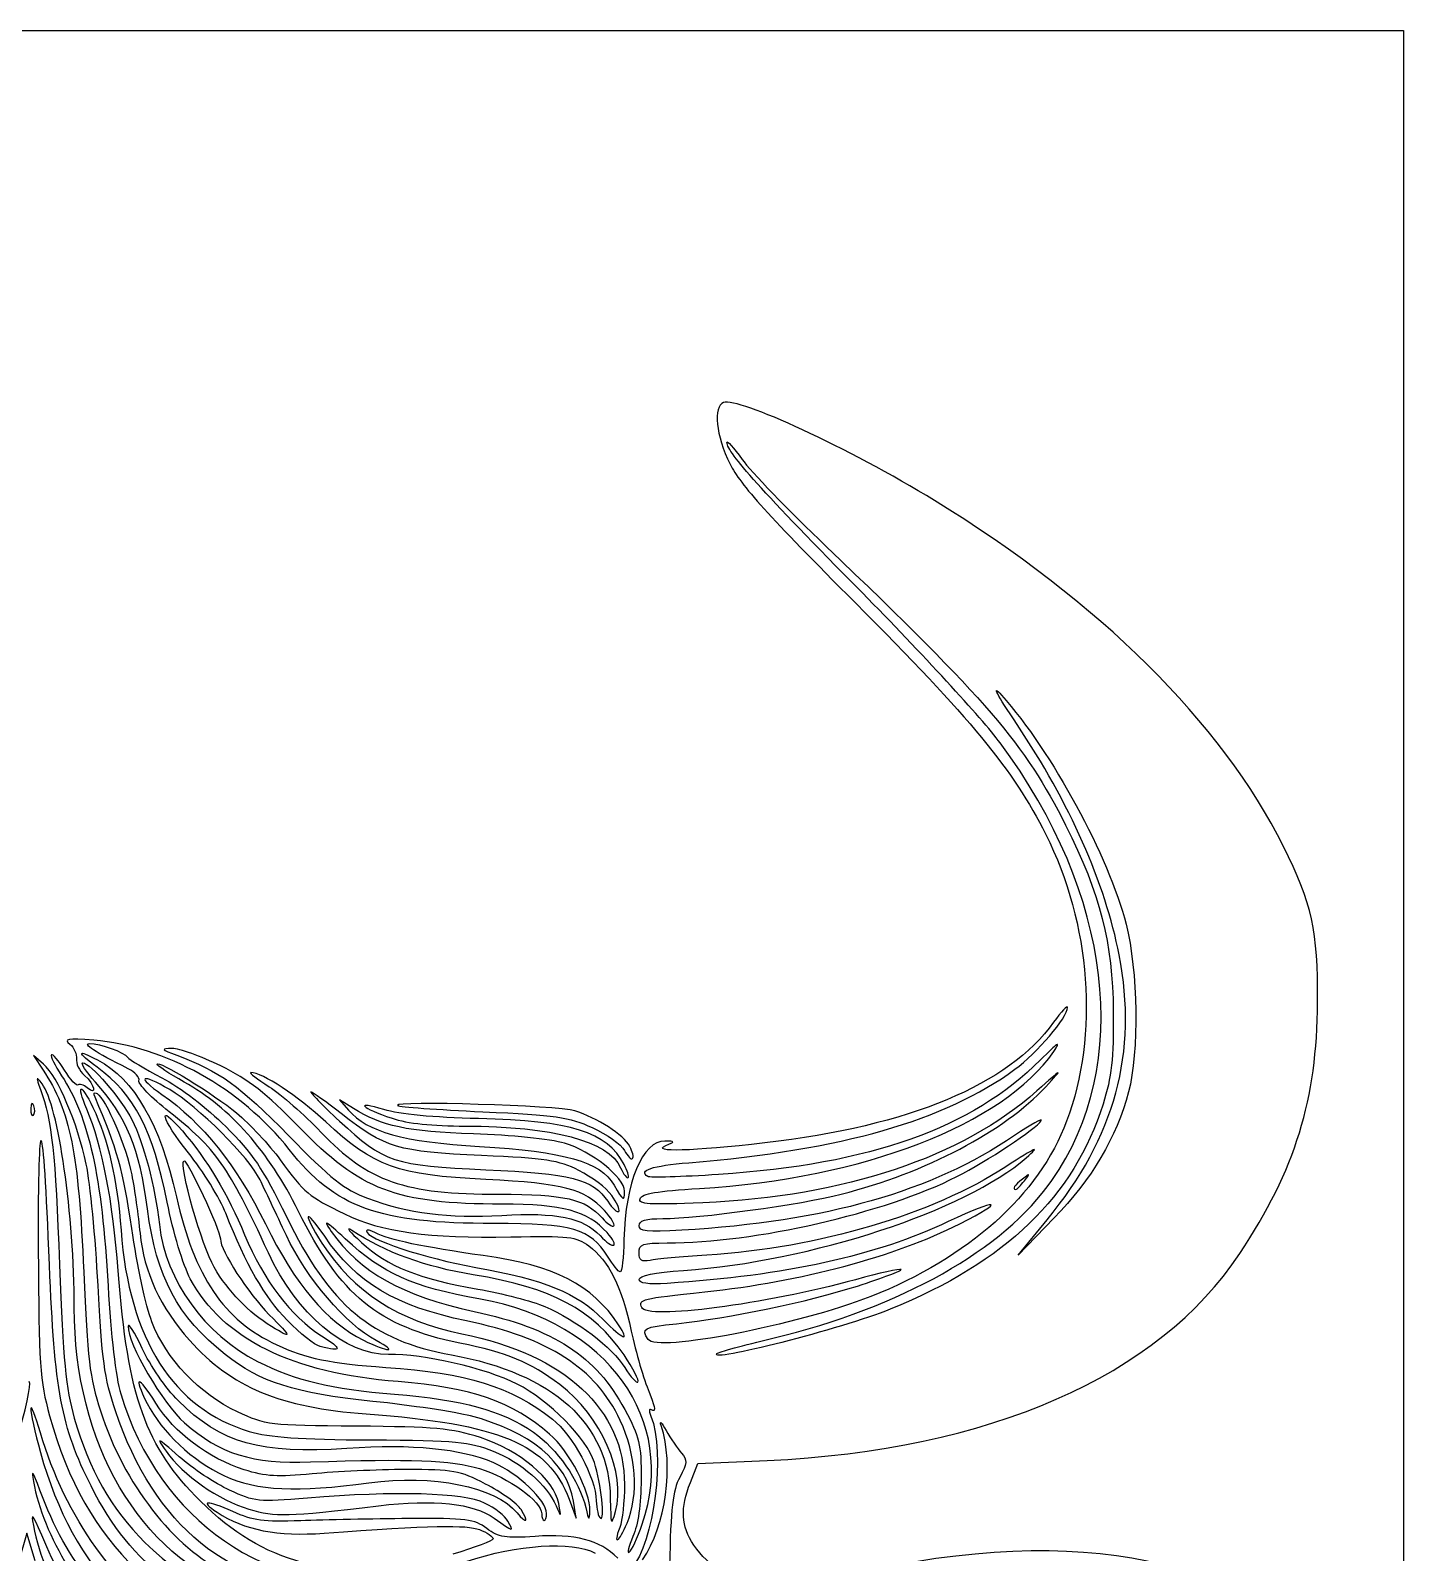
# Model space of a CAD drawing. Extents: x 0 to 149, y 0 to 198.
# Drawn here: x 74.6 to 149.2, y 115.2 to 197.9 of the extents above; entities that cross this region are included whole.
import ezdxf

# ---------------------------------------------------------------- set-up
doc = ezdxf.new("R2010")
doc.units = 0
doc.layers.get('0').update_dxf_attribs({"linetype": 'CONTINUOUS'})

msp = doc.modelspace()

# ---------------------------------------------------------------- linework, layer by layer
at = {"color": 7}
for points in [[(0.000001, 98.954167), (0.000001, 197.908333), (74.6125, 197.908333), (149.225, 197.908333), (149.225, 98.954167), (149.225, 0), (74.6125, 0), (0.000001, 0)], [(74.793229, 139.485026)], [(107.181034, 137.272443)], [(106.874257, 136.292947)], [(106.891667, 134.840112)], [(128.62125, 135.400521)], [(106.198739, 134.611102)], [(105.812328, 133.782017)], [(105.941955, 132.591995)], [(87.709375, 127.489617)], [(106.564882, 127.587055)], [(93.397917, 126.719679)], [(90.355208, 126.394549)], [(106.868021, 125.941169)], [(111.91875, 126.023717)], [(101.272843, 117.541146)], [(100.560124, 116.911345)], [(102.658333, 117.333501)], [(107.03746, 116.805043)], [(107.85598, 116.750507)]]:
    msp.add_lwpolyline(points, close=True, dxfattribs=at)
for points in [[(75.326372, 141.736532), (74.777039, 142.213542), (75.30298, 141.419792)], [(92.159788, 139.340571), (91.413542, 139.811522), (91.895427, 139.25106)], [(130.228218, 133.368661), (128.292146, 131.365625), (129.853608, 133.275298)], [(110.476006, 119.016497), (110.885343, 120.039532), (114.643194, 120.208156)], [(103.88088, 118.103446), (104.270104, 117.078125), (104.120379, 117.997592)], [(74.878586, 114.762007), (74.415994, 116.257104), (73.967118, 114.683244)]]:
    msp.add_lwpolyline(points, dxfattribs=at)
for points in [[(123.734401, 172.368798), (119.109884, 175.200122), (113.082594, 177.998634), (112.275877, 177.689066)], [(112.275877, 177.689066), (111.698257, 177.467414), (111.862656, 175.90139), (112.626809, 174.346219)], [(112.455277, 175.524594), (112.451229, 175.655568), (112.823871, 175.238849), (113.28337, 174.598553)], [(119.816216, 167.348958), (114.401481, 172.825461), (112.472483, 174.967956), (112.455277, 175.524594)], [(113.28337, 174.598553), (113.74287, 173.958256), (115.796698, 171.831971), (117.847433, 169.87348)], [(112.626809, 174.346219), (113.170367, 173.239994), (114.753213, 171.487521), (119.43983, 166.803078)], [(142.701208, 153.572551), (139.331896, 160.302514), (132.687057, 166.887599), (123.734401, 172.368798)], [(117.847433, 169.87348), (126.619302, 161.496171), (128.651839, 159.131085), (130.863009, 154.728384)], [(127.297685, 159.208719), (126.348228, 160.484391), (122.981567, 164.1475), (119.816216, 167.348958)], [(119.43983, 166.803078), (125.6811, 160.5647), (128.026327, 157.716045), (129.772749, 154.252083)], [(128.221835, 160.205208), (127.12128, 161.843432), (126.801428, 162.447997), (127.38195, 161.792708)], [(127.38195, 161.792708), (130.131288, 158.689283), (133.20249, 153.03758), (134.147526, 149.342533)], [(133.769346, 147.68037), (133.021779, 151.556958), (131.06736, 155.969531), (128.221835, 160.205208)], [(130.118977, 135.422778), (134.518384, 141.717292), (133.41926, 150.983881), (127.297685, 159.208719)], [(130.863009, 154.728384), (132.752126, 150.966929), (133.422059, 148.34357), (133.450854, 144.594792)], [(129.772749, 154.252083), (132.235467, 149.367378), (132.677596, 143.343424), (130.918527, 138.641026)], [(144.55322, 145.123958), (144.576953, 148.994514), (144.252746, 150.47346), (142.701208, 153.572551)], [(134.147526, 149.342533), (134.788794, 146.835191), (134.853445, 142.386378), (134.279928, 140.231167)], [(129.853608, 133.275298), (133.56314, 137.812068), (134.797025, 142.351239), (133.769346, 147.68037)], [(128.11075, 141.46485), (129.301192, 142.332414), (130.96875, 144.289404), (130.96875, 144.818904)], [(130.96875, 144.818904), (130.96875, 144.957591), (130.625294, 144.596935), (130.205514, 144.017447)], [(140.320551, 131.447275), (143.362209, 136.050912), (144.520547, 139.793755), (144.55322, 145.123958)], [(130.205514, 144.017447), (127.725596, 140.594016), (122.441634, 138.386936), (114.518432, 137.465041)], [(133.450854, 144.594792), (133.470645, 142.016893), (133.366034, 141.071481), (132.894549, 139.567708)], [(78.052083, 143.040328), (76.603027, 143.154887), (76.398781, 143.121338), (76.754659, 142.827208)], [(75.753124, 142.251737), (75.686063, 142.184673), (75.933139, 141.672395), (76.302182, 141.113341)], [(76.464583, 141.419792), (76.140344, 141.944423), (75.820188, 142.318798), (75.753124, 142.251737)], [(76.754659, 142.827208), (76.986963, 142.635213), (77.147481, 142.27764), (77.111368, 142.032601)], [(78.2422, 141.57561), (77.099586, 142.403317), (77.108971, 142.576463), (78.263657, 141.971533)], [(79.927148, 141.496473), (78.100957, 142.407016), (77.422121, 142.850481), (77.836419, 142.862292)], [(77.836419, 142.862292), (78.376722, 142.877691), (79.708081, 142.391268), (79.89878, 142.108788)], [(88.676655, 137.103054), (86.064095, 140.415817), (81.913965, 142.735012), (78.052083, 143.040328)], [(82.316013, 142.591774), (81.684349, 142.574761), (81.706029, 142.542895), (82.564467, 142.226641)], [(84.961846, 141.646571), (83.88727, 142.176685), (82.696645, 142.602027), (82.316013, 142.591774)], [(110.975465, 134.989255), (119.839015, 135.512937), (127.481274, 138.466957), (130.212999, 142.425285)], [(130.212999, 142.425285), (130.638778, 143.042248), (130.443743, 142.91872), (129.493936, 141.969858)], [(77.645085, 136.308534), (77.173931, 138.548332), (76.098366, 141.066179), (75.326372, 141.736532)], [(77.111368, 142.032601), (77.075255, 141.787563), (77.272142, 141.382155), (77.548896, 141.131697)], [(78.142129, 140.770255), (77.622175, 141.345782), (77.315822, 141.816667), (77.461343, 141.816667)], [(77.461343, 141.816667), (77.863398, 141.816667), (79.54999, 139.854535), (80.137019, 138.703865)], [(82.043926, 134.236243), (81.270374, 138.143036), (80.243151, 140.12613), (78.2422, 141.57561)], [(78.263657, 141.971533), (80.247458, 140.932239), (81.667935, 138.467274), (82.545841, 134.540625)], [(79.89878, 142.108788), (79.974501, 141.99662), (80.810362, 141.498053), (81.756247, 141.000861)], [(80.506168, 140.841746), (80.564151, 141.014151), (80.303592, 141.308778), (79.927148, 141.496473)], [(81.491667, 141.734889), (81.491667, 142.00809), (84.58413, 140.116245), (85.816977, 139.088839)], [(82.963314, 140.772049), (82.153908, 141.22885), (81.491667, 141.662129), (81.491667, 141.734889)], [(82.564467, 142.226641), (84.849507, 141.384816), (86.002569, 140.556295), (88.635417, 137.864413)], [(89.18892, 138.343783), (87.427205, 140.156374), (86.475948, 140.899629), (84.961846, 141.646571)], [(110.395909, 136.386657), (118.752191, 137.081316), (124.263793, 138.661288), (128.11075, 141.46485)], [(129.493936, 141.969858), (125.766753, 138.246374), (120.291775, 136.298546), (112.002112, 135.746807)], [(129.778125, 140.511826), (130.761147, 141.574501), (130.726886, 141.558272), (129.296671, 140.283724)], [(75.248188, 140.674751), (74.915268, 141.102218), (74.905502, 141.067663), (75.159642, 140.361458)], [(76.993528, 128.510199), (76.992999, 133.50839), (76.126681, 139.546772), (75.248188, 140.674751)], [(75.30298, 141.419792), (76.770973, 139.204308), (77.234142, 136.897502), (77.507626, 130.439583)], [(76.302182, 141.113341), (77.789656, 138.859998), (78.49494, 135.673669), (78.830739, 129.689857)], [(77.198024, 140.609828), (77.118871, 140.530678), (76.788822, 140.89516), (76.464583, 141.419792)], [(77.674039, 139.298868), (77.086431, 140.705213), (77.342902, 140.769411), (78.010456, 139.383079)], [(77.69701, 140.459058), (77.501721, 140.621134), (77.277177, 140.688981), (77.198024, 140.609828)], [(77.548896, 141.131697), (78.116369, 140.618141), (78.253008, 139.997622), (77.69701, 140.459058)], [(80.971742, 133.879167), (80.547752, 137.140357), (79.819722, 138.913359), (78.142129, 140.770255)], [(82.179951, 140.359725), (80.620759, 141.273474), (80.327302, 141.087136), (81.760909, 140.093644)], [(82.152636, 139.151529), (81.189094, 139.908746), (80.448184, 140.669343), (80.506168, 140.841746)], [(81.756247, 141.000861), (82.736769, 140.485463), (84.229808, 139.347027), (85.22956, 138.352477)], [(89.168335, 133.764226), (87.546947, 137.026846), (85.496797, 139.342241), (82.963314, 140.772049)], [(86.595437, 141.282473), (86.480499, 141.279721), (86.92224, 140.93507), (87.577083, 140.51661)], [(90.66448, 138.600093), (89.152973, 140.006245), (87.19511, 141.296898), (86.595437, 141.282473)], [(75.647592, 130.836458), (75.310796, 139.460967), (75.00234, 139.905944), (75.040128, 131.71278)], [(75.159642, 140.361458), (75.780752, 138.635518), (75.964955, 136.938591), (76.1936, 130.836458)], [(78.124457, 139.94184), (78.028173, 140.163799), (78.074504, 140.246539), (78.238366, 140.145267)], [(80.11618, 132.820833), (79.66392, 135.940863), (79.307857, 137.21389), (78.124457, 139.94184)], [(78.238366, 140.145267), (78.71686, 139.849542), (79.83124, 137.229469), (80.119358, 135.722778)], [(83.199131, 136.925412), (81.718044, 138.784031), (81.444259, 139.768778), (82.86909, 138.1125)], [(81.760909, 140.093644), (83.938726, 138.584419), (85.826534, 136.220988), (87.380773, 133.057895)], [(87.09129, 135.452974), (86.500176, 136.677969), (83.716008, 139.459536), (82.179951, 140.359725)], [(87.577083, 140.51661), (88.231927, 140.09815), (89.502258, 138.987435), (90.400042, 138.048354)], [(89.855061, 140.229167), (89.773681, 140.229167), (90.469432, 139.51997), (91.401172, 138.653173)], [(91.502032, 139.052173), (90.677577, 139.699518), (89.936439, 140.229167), (89.855061, 140.229167)], [(93.822282, 139.271653), (92.181463, 139.778084), (92.569154, 139.366834), (94.26706, 138.799848)], [(129.296671, 140.283724), (125.25692, 136.683671), (118.859893, 134.543043), (111.155387, 134.21314)], [(118.666167, 134.673054), (123.265499, 135.849365), (127.545497, 138.098289), (129.778125, 140.511826)], [(134.279928, 140.231167), (133.621124, 137.755453), (132.291315, 135.503116), (130.228218, 133.368661)], [(74.633389, 139.325173), (74.621906, 139.04626), (74.684435, 138.889989), (74.772353, 138.977907)], [(74.79324, 139.485026), (74.708779, 139.696092), (74.646084, 139.633399), (74.633389, 139.325173)], [(74.772353, 138.977907), (74.860272, 139.065828), (74.86967, 139.294031), (74.793229, 139.485026)], [(79.37986, 130.516148), (79.089914, 134.343677), (78.521372, 137.270913), (77.674039, 139.298868)], [(78.010456, 139.383079), (78.823823, 137.693934), (79.338657, 135.445426), (79.534292, 132.727806)], [(87.54124, 131.497917), (85.340219, 136.242986), (84.704222, 137.146313), (82.152636, 139.151529)], [(85.816977, 139.088839), (86.522409, 138.500961), (87.587225, 137.356178), (88.183231, 136.544881)], [(99.131538, 136.77873), (94.585581, 136.979514), (93.870298, 137.192655), (91.502032, 139.052173)], [(91.895427, 139.25106), (92.923781, 138.055027), (94.856088, 137.519243), (99.018786, 137.275917)], [(98.689583, 137.956221), (95.094721, 138.073728), (93.697946, 138.369852), (92.159788, 139.340571)], [(98.954167, 138.785277), (96.512899, 138.84035), (94.646604, 139.017227), (93.822282, 139.271653)], [(104.189075, 139.20956), (103.300459, 139.487362), (94.308263, 139.759793), (94.566981, 139.501076)], [(94.566981, 139.501076), (94.645493, 139.422563), (96.731436, 139.26756), (99.202409, 139.156623)], [(99.202409, 139.156623), (103.180496, 138.978024), (103.860404, 138.879236), (105.138379, 138.29416)], [(107.181034, 137.272443), (106.846558, 137.897415), (105.408897, 138.828219), (104.189075, 139.20956)], [(132.894549, 139.567708), (131.323188, 134.555944), (127.62379, 130.991475), (121.331024, 128.42594)], [(80.137019, 138.703865), (80.757403, 137.487811), (81.375753, 135.116057), (81.617624, 133.024819)], [(85.22956, 138.352477), (86.676968, 136.912601), (87.251437, 136.058114), (88.520312, 133.457685)], [(100.24705, 134.13794), (94.468056, 134.148867), (92.561193, 134.874122), (89.18892, 138.343783)], [(99.351042, 135.473477), (94.546587, 135.716264), (93.270753, 136.175485), (90.66448, 138.600093)], [(91.401172, 138.653173), (93.816628, 136.40608), (94.358349, 136.22582), (99.351042, 136.007792)], [(94.26706, 138.799848), (95.094515, 138.523533), (96.469327, 138.37639), (98.23581, 138.375086)], [(98.23581, 138.375086), (102.989195, 138.371567), (106.022754, 137.560143), (106.680646, 136.116232)], [(106.874257, 136.292947), (105.924559, 138.067471), (104.005663, 138.671319), (98.954167, 138.785277)], [(105.138379, 138.29416), (105.93219, 137.930742), (106.720598, 137.373812), (106.890397, 137.05654)], [(130.918527, 138.641026), (129.421379, 134.638796), (125.592321, 131.214159), (120.269098, 129.116373)], [(124.955088, 135.633971), (126.571314, 136.451398), (129.26608, 138.241262), (129.534542, 138.675644)], [(129.534542, 138.675644), (129.636901, 138.841266), (128.982428, 138.475455), (128.080154, 137.862736)], [(82.86909, 138.1125), (84.1913, 136.575514), (85.343802, 134.653935), (86.250698, 132.474309)], [(88.635417, 137.864413), (90.955199, 135.49262), (91.662941, 134.930772), (92.925209, 134.458922)], [(90.400042, 138.048354), (92.983587, 135.345974), (94.894109, 134.680878), (100.087144, 134.676057)], [(103.634617, 137.444049), (102.85943, 137.667272), (100.706005, 137.890311), (98.689583, 137.956221)], [(106.891667, 134.840112), (106.891667, 135.584975), (105.090807, 137.024721), (103.634617, 137.444049)], [(109.092495, 137.564736), (107.888897, 137.603508), (106.928854, 135.300297), (106.861917, 132.213429)], [(114.518432, 137.465041), (110.586266, 137.007518), (108.269699, 136.9445), (109.140625, 137.31875)], [(109.140625, 137.31875), (109.651636, 137.538338), (109.649985, 137.546778), (109.092495, 137.564736)], [(128.080154, 137.862736), (123.58148, 134.807743), (117.861532, 133.1801), (110.000521, 132.718077)], [(128.719792, 136.653371), (129.534505, 137.360575), (129.278782, 137.247633), (127.608872, 136.162722)], [(84.592102, 130.709429), (83.93231, 131.839682), (82.688083, 136.222113), (82.952045, 136.486072)], [(82.952045, 136.486072), (83.103358, 136.637384), (84.93029, 132.725544), (84.933732, 132.242862)], [(85.226226, 133.63879), (84.903389, 134.452468), (83.991196, 135.931447), (83.199131, 136.925412)], [(88.183231, 136.544881), (89.524435, 134.719203), (89.71234, 134.561154), (91.678125, 133.605326)], [(99.800148, 133.085007), (93.499575, 133.0858), (91.185738, 133.921497), (88.676655, 137.103054)], [(99.018786, 137.275917), (103.592961, 137.008537), (105.612726, 136.427459), (106.325919, 135.173686)], [(104.409452, 135.967912), (103.309481, 136.519195), (102.624252, 136.624465), (99.131538, 136.77873)], [(106.890397, 137.05654), (107.060196, 136.739265), (107.258654, 136.539211), (107.331415, 136.611971)], [(107.331415, 136.611971), (107.404175, 136.684732), (107.336495, 136.981943), (107.181034, 137.272443)], [(110.09539, 130.53141), (117.036781, 131.024122), (125.4028, 133.774087), (128.719792, 136.653371)], [(78.284816, 129.710807), (78.152546, 132.295709), (77.864666, 135.264686), (77.645085, 136.308534)], [(80.119358, 135.722778), (80.271519, 134.927073), (80.472809, 133.505784), (80.56667, 132.564359)], [(99.351042, 136.007792), (103.968656, 135.806146), (105.195725, 135.488191), (105.980886, 134.289885)], [(106.198739, 134.611102), (105.90988, 135.0089), (105.1047, 135.619466), (104.409452, 135.967912)], [(106.680646, 136.116232), (106.843983, 135.75774), (107.027461, 135.514268), (107.088374, 135.57518)], [(107.088374, 135.57518), (107.149286, 135.636093), (107.052933, 135.959088), (106.874257, 136.292947)], [(108.15411, 135.636333), (107.622374, 135.964964), (108.382136, 136.219253), (110.395909, 136.386657)], [(112.002112, 135.746807), (110.00272, 135.613733), (108.271117, 135.56402), (108.15411, 135.636333)], [(109.213711, 132.027083), (113.963894, 132.027083), (121.020478, 133.643986), (124.955088, 135.633971)], [(127.608872, 136.162722), (123.614781, 133.567837), (117.490153, 131.758357), (111.35813, 131.36155)], [(128.62125, 135.400521), (128.950358, 135.820166), (128.940999, 135.829524), (128.521354, 135.500417)], [(88.519466, 132.429456), (87.976107, 133.590599), (87.333426, 134.951182), (87.09129, 135.452974)], [(105.812328, 133.782017), (104.719051, 134.967578), (103.608362, 135.258339), (99.351042, 135.473477)], [(106.325919, 135.173686), (106.828095, 134.290872), (106.891667, 134.253388), (106.891667, 134.840112)], [(107.737135, 134.43335), (107.828826, 134.710024), (108.657723, 134.852317), (110.975465, 134.989255)], [(114.953169, 126.849902), (121.941537, 128.528151), (127.493742, 131.666681), (130.118977, 135.422778)], [(128.521354, 135.500417), (128.080624, 135.154773), (127.940467, 134.9375), (128.158229, 134.9375)], [(128.158229, 134.9375), (128.21317, 134.9375), (128.42153, 135.145859), (128.62125, 135.400521)], [(83.299842, 130.080964), (82.910884, 130.80774), (82.365482, 132.612236), (82.043926, 134.236243)], [(82.545841, 134.540625), (83.517536, 130.194481), (85.106296, 127.846574), (87.994019, 126.489185)], [(90.602768, 132.389996), (89.506983, 134.017144), (89.374919, 133.682348), (90.453956, 132.012738)], [(92.925209, 134.458922), (95.13021, 133.634665), (97.327193, 133.354117), (100.227305, 133.526464)], [(100.087144, 134.676057), (103.67142, 134.672724), (104.752299, 134.423081), (105.677372, 133.384896)], [(105.941955, 132.591995), (104.900119, 133.762972), (103.541782, 134.131709), (100.24705, 134.13794)], [(105.980886, 134.289885), (106.230198, 133.909385), (106.499377, 133.663264), (106.579059, 133.742949)], [(106.579059, 133.742949), (106.658743, 133.822631), (106.487598, 134.213301), (106.198739, 134.611102)], [(111.155387, 134.21314), (108.184138, 134.085909), (107.633744, 134.121369), (107.737135, 134.43335)], [(108.98406, 133.35), (110.873117, 133.35), (116.498889, 134.11876), (118.666167, 134.673054)], [(125.107869, 133.0652), (127.716579, 134.382073), (127.218215, 134.478141), (124.4878, 133.184731)], [(85.190838, 125.970546), (82.60112, 128.017601), (81.454337, 130.167227), (80.971742, 133.879167)], [(88.570678, 127.82382), (87.321909, 129.119339), (86.346459, 130.815345), (85.226226, 133.63879)], [(88.520312, 133.457685), (90.877194, 128.62751), (93.125914, 126.745889), (97.498956, 125.944794)], [(97.941273, 126.58516), (93.51418, 127.487061), (91.447289, 129.178439), (89.168335, 133.764226)], [(91.72139, 132.250072), (90.628893, 133.257113), (90.489979, 133.330804), (90.961218, 132.653318)], [(91.678125, 133.605326), (93.697327, 132.623526), (96.251347, 132.270696), (100.715757, 132.356807)], [(100.227305, 133.526464), (103.181899, 133.702047), (104.652342, 133.399429), (105.564977, 132.427975)], [(105.677372, 133.384896), (105.955394, 133.072875), (106.243596, 132.878319), (106.317825, 132.952546)], [(106.317825, 132.952546), (106.392051, 133.026772), (106.164578, 133.400035), (105.812328, 133.782017)], [(107.685417, 132.966005), (107.685417, 133.249453), (108.025459, 133.35), (108.98406, 133.35)], [(124.4878, 133.184731), (120.562431, 131.325265), (115.618903, 130.240506), (109.206771, 129.831605)], [(79.534292, 132.727806), (79.960237, 126.810958), (82.385003, 123.004231), (86.50187, 121.789158)], [(81.207991, 127.74394), (80.892264, 128.571699), (80.400946, 130.856302), (80.11618, 132.820833)], [(80.56667, 132.564359), (80.778099, 130.443711), (81.675915, 128.499198), (83.254069, 126.74391)], [(81.617624, 133.024819), (81.968853, 129.988061), (84.081168, 127.047601), (86.957903, 125.59085)], [(86.250698, 132.474309), (87.284684, 129.989233), (88.775503, 128.028843), (90.428583, 126.980492)], [(87.380773, 133.057895), (88.996568, 129.769529), (90.717799, 127.729779), (92.70832, 126.744471)], [(93.397917, 126.719682), (91.78209, 127.574744), (89.591422, 130.138718), (88.519466, 132.429456)], [(98.301307, 127.79198), (94.472212, 128.579848), (92.291588, 129.882241), (90.602768, 132.389996)], [(90.961218, 132.653318), (92.493984, 130.449717), (94.815377, 129.150393), (98.723741, 128.308505)], [(92.075, 132.707462), (91.711198, 132.945801), (91.949323, 132.650881), (92.604167, 132.052086)], [(98.678309, 130.296007), (96.074645, 130.720817), (93.889208, 131.518914), (92.075, 132.707462)], [(93.364389, 132.574194), (93.091788, 132.720085), (92.86875, 132.769144), (92.86875, 132.683213)], [(92.86875, 132.683213), (92.86875, 132.24288), (96.016299, 131.193336), (98.821875, 130.698155)], [(99.210032, 131.342244), (95.987706, 131.794578), (94.063323, 132.200134), (93.364389, 132.574194)], [(105.964247, 131.309671), (105.028492, 132.808348), (104.069523, 133.084541), (99.800148, 133.085007)], [(100.715757, 132.356807), (103.89317, 132.418095), (104.262793, 132.375592), (104.949091, 131.869916)], [(105.564977, 132.427975), (106.314602, 131.630036), (106.662966, 131.781608), (105.941955, 132.591995)], [(110.000521, 132.718077), (108.091047, 132.605849), (107.685417, 132.649288), (107.685417, 132.966005)], [(111.257292, 129.36818), (116.500611, 129.922193), (121.553325, 131.270872), (125.107869, 133.0652)], [(75.040128, 131.71278), (75.069105, 125.429619), (75.128734, 124.544725), (75.651902, 122.634375)], [(84.933732, 132.242862), (84.938256, 131.609251), (86.450964, 129.266839), (87.593353, 128.124479)], [(90.453956, 132.012738), (92.164538, 129.365928), (94.607491, 127.784601), (98.060814, 127.088805)], [(99.063355, 128.976639), (95.321739, 129.654964), (93.801287, 130.332858), (91.72139, 132.250072)], [(92.604167, 132.052086), (94.029146, 130.749069), (95.70593, 130.07712), (98.927158, 129.518227)], [(104.949091, 131.869916), (106.0386, 131.067159), (106.741658, 129.659954), (107.261245, 127.242028)], [(106.861917, 132.213429), (106.84075, 131.237815), (106.749503, 130.444169), (106.659122, 130.449775)], [(107.685417, 131.492876), (107.685417, 131.967108), (107.856999, 132.027083), (109.213711, 132.027083)], [(77.907626, 118.822076), (76.294086, 122.026138), (75.912411, 124.055127), (75.647592, 130.836458)], [(76.1936, 130.836458), (76.387664, 125.657144), (76.535587, 124.120966), (76.995959, 122.503967)], [(87.709375, 127.489617), (86.471437, 128.25014), (85.353898, 129.404441), (84.592102, 130.709429)], [(94.076824, 125.97003), (91.711026, 125.931914), (89.097792, 128.142222), (87.54124, 131.497917)], [(98.821875, 130.698155), (102.529357, 130.04379), (104.328666, 129.306905), (105.740189, 127.864846)], [(106.564882, 127.587055), (105.133825, 129.754736), (103.091792, 130.797342), (99.210032, 131.342244)], [(106.659122, 130.449775), (106.56874, 130.455384), (106.256048, 130.842335), (105.964247, 131.309671)], [(108.280729, 131.079801), (107.819936, 130.986041), (107.685417, 131.079272), (107.685417, 131.492876)], [(111.35813, 131.36155), (109.992983, 131.273211), (108.608151, 131.146426), (108.280729, 131.079801)], [(114.643194, 120.208156), (126.704042, 120.749356), (135.916569, 124.781731), (140.320551, 131.447275)], [(77.507626, 130.439583), (77.706929, 125.733318), (77.82727, 124.73555), (78.4171, 122.898958)], [(83.849456, 118.002129), (80.875767, 120.939272), (79.897949, 123.676974), (79.37986, 130.516148)], [(94.588542, 124.49189), (88.827737, 124.942629), (85.048381, 126.813802), (83.299842, 130.080964)], [(106.868021, 125.941169), (105.189216, 128.407324), (102.947213, 129.599497), (98.678309, 130.296007)], [(107.685417, 130.047466), (107.685417, 130.252827), (108.513576, 130.419128), (110.09539, 130.53141)], [(109.206771, 129.831605), (108.157677, 129.764705), (107.685417, 129.831714), (107.685417, 130.047466)], [(119.447434, 130.030381), (114.574241, 128.686118), (108.089001, 127.84364), (107.829046, 128.521071)], [(121.91882, 130.581874), (121.862678, 130.638016), (120.750555, 130.389844), (119.447434, 130.030381)], [(119.549511, 129.688198), (120.908773, 130.123578), (121.974962, 130.525732), (121.91882, 130.581874)], [(79.234202, 122.896638), (78.632865, 124.69019), (78.48882, 125.72406), (78.284816, 129.710807)], [(78.830739, 129.689857), (78.978956, 127.048675), (79.254048, 124.696604), (79.516674, 123.825)], [(98.927158, 129.518227), (100.246254, 129.28936), (101.882871, 128.863196), (102.564086, 128.571191)], [(107.829046, 128.521071), (107.656625, 128.970392), (107.779219, 129.000684), (111.257292, 129.36818)], [(120.269098, 129.116373), (116.281753, 127.545031), (108.63231, 126.069021), (108.179235, 126.783552)], [(109.722555, 127.637696), (112.540664, 127.92642), (116.868615, 128.829493), (119.549511, 129.688198)], [(86.000878, 113.101821), (80.558447, 115.038492), (76.994229, 121.135603), (76.993528, 128.510199)], [(98.723741, 128.308505), (103.047255, 127.37719), (105.344465, 125.882191), (106.903499, 122.985215)], [(107.85598, 116.750507), (109.799565, 122.414242), (105.982177, 127.722312), (99.063355, 128.976639)], [(102.564086, 128.571191), (104.294615, 127.8294), (106.22928, 126.351975), (106.907841, 125.254038)], [(121.331024, 128.42594), (118.736113, 127.368006), (111.370547, 125.488147), (111.91875, 126.023717)], [(79.916308, 127.49857), (79.88985, 126.567091), (81.805283, 123.297646), (82.986705, 122.257717)], [(80.685965, 126.289528), (80.269331, 127.189611), (79.922986, 127.733679), (79.916308, 127.49857)], [(85.857292, 122.848746), (83.820135, 123.800957), (81.968224, 125.750812), (81.207991, 127.74394)], [(87.593353, 128.124479), (88.846141, 126.871722), (88.86271, 126.781068), (87.709375, 127.489617)], [(90.355208, 126.394549), (90.064167, 126.464351), (89.261127, 127.107524), (88.570678, 127.82382)], [(106.662133, 122.38514), (105.3216, 125.218743), (102.76165, 126.87423), (98.301307, 127.79198)], [(105.740189, 127.864846), (106.840036, 126.741206), (107.204298, 126.618508), (106.564882, 127.587055)], [(108.179235, 126.783552), (107.795415, 127.388861), (107.909373, 127.451929), (109.722555, 127.637696)], [(83.254069, 126.74391), (85.571028, 124.166892), (88.151518, 123.091784), (92.862958, 122.74056)], [(90.428583, 126.980492), (91.583997, 126.247747), (91.566016, 126.10415), (90.355208, 126.394549)], [(92.70832, 126.744471), (94.063931, 126.073445), (94.659582, 126.052032), (93.397917, 126.719679)], [(103.374939, 124.332196), (101.742126, 125.560778), (100.556481, 126.052382), (97.941273, 126.58516)], [(98.060814, 127.088805), (103.678344, 125.956954), (106.891667, 122.975611), (106.891667, 118.895484)], [(107.261245, 127.242028), (107.512631, 126.072191), (107.947375, 124.580666), (108.227344, 123.927523)], [(111.91875, 126.023717), (111.99151, 126.0948), (113.356999, 126.466584), (114.953169, 126.849902)], [(82.633005, 123.463487), (81.978767, 124.117724), (81.102597, 125.389444), (80.685965, 126.289528)], [(93.224406, 123.419658), (88.922593, 123.872326), (87.121974, 124.444075), (85.190838, 125.970546)], [(87.994019, 126.489185), (89.544025, 125.760596), (90.93903, 125.473389), (93.927081, 125.26767)], [(101.057649, 124.360821), (99.353574, 125.221037), (95.971945, 126.000563), (94.076824, 125.97003)], [(97.498956, 125.944794), (103.046173, 124.928601), (106.061402, 122.203146), (106.121777, 118.150656)], [(107.625806, 124.470943), (107.70534, 124.55048), (107.364337, 125.212081), (106.868021, 125.941169)], [(86.957903, 125.59085), (89.006751, 124.553334), (90.925063, 124.093872), (94.389062, 123.81099)], [(93.927081, 125.26767), (98.323344, 124.965), (100.740909, 124.213668), (102.975048, 122.455739)], [(106.907841, 125.254038), (107.223184, 124.7438), (107.54627, 124.391407), (107.625806, 124.470943)], [(72.231769, 116.763948), (73.154215, 118.634843), (74.826376, 124.228484), (74.546793, 124.50807)], [(81.427553, 123.31777), (80.463226, 124.869046), (80.16227, 124.86441), (80.95502, 123.310494)], [(102.822782, 121.644606), (100.825184, 123.398521), (98.56238, 124.180968), (94.588542, 124.49189)], [(105.255809, 120.106099), (104.840545, 121.405655), (102.785079, 123.488815), (101.057649, 124.360821)], [(106.401783, 117.439175), (106.999543, 119.516671), (105.630072, 122.635362), (103.374939, 124.332196)], [(75.155875, 121.708333), (74.879264, 122.654219), (74.643845, 123.247139), (74.632722, 123.025932)], [(79.516674, 123.825), (81.591854, 116.937933), (87.592614, 112.784432), (94.121912, 113.715803)], [(80.95502, 123.310494), (81.754546, 121.743293), (83.427647, 120.175684), (85.156686, 119.373751)], [(86.226123, 119.703247), (84.303624, 120.3086), (82.412771, 121.732887), (81.427553, 123.31777)], [(91.810417, 120.855968), (87.128316, 120.530355), (84.946125, 121.150367), (82.633005, 123.463487)], [(98.529463, 122.627178), (97.671644, 122.84628), (95.284369, 123.202896), (93.224406, 123.419658)], [(94.389062, 123.81099), (98.121904, 123.506153), (100.218335, 122.932002), (101.950769, 121.740057)], [(108.227344, 123.927523), (108.507313, 123.274381), (108.598742, 122.825058), (108.430518, 122.929026)], [(74.632722, 123.025932), (74.62161, 122.804727), (74.858052, 121.733164), (75.158171, 120.644682)], [(75.651902, 122.634375), (77.588306, 115.563581), (82.126566, 111.348591), (87.709375, 111.435785)], [(76.995959, 122.503967), (77.794543, 119.69904), (78.993267, 117.591552), (80.834585, 115.755248)], [(78.4171, 122.898958), (79.691812, 118.929798), (82.386144, 115.459605), (85.281365, 114.058054)], [(91.106384, 113.237616), (85.510825, 113.249575), (81.327543, 116.653035), (79.234202, 122.896638)], [(92.339583, 122.069963), (87.56741, 122.105796), (87.405025, 122.125303), (85.857292, 122.848746)], [(92.862958, 122.74056), (100.13234, 122.198649), (102.743468, 121.099702), (103.88088, 118.103446)], [(104.120379, 117.997592), (103.775576, 120.11501), (101.728505, 121.810097), (98.529463, 122.627178)], [(102.975048, 122.455739), (104.080511, 121.585905), (105.326056, 119.272796), (105.361568, 118.023706)], [(106.903499, 122.985215), (107.717516, 121.472616), (107.803347, 121.107655), (107.794901, 119.194792)], [(108.328952, 122.611631), (109.123372, 120.642343), (108.495817, 115.734976), (107.270928, 114.338084)], [(108.430518, 122.929026), (108.217094, 123.060928), (108.186397, 122.965009), (108.328952, 122.611631)], [(82.464611, 111.50873), (79.41927, 113.051773), (76.493232, 117.135164), (75.155875, 121.708333)], [(82.986705, 122.257717), (84.914772, 120.560566), (86.66158, 120.015976), (89.826042, 120.125469)], [(86.50187, 121.789158), (87.627172, 121.457032), (89.189372, 121.347958), (93.133333, 121.326143)], [(99.05991, 121.451037), (97.475186, 121.956415), (96.588688, 122.03806), (92.339583, 122.069963)], [(101.950769, 121.740057), (103.21857, 120.867784), (104.438932, 119.107921), (104.785769, 117.651747)], [(105.009916, 117.475), (105.048211, 118.509018), (103.899227, 120.699477), (102.822782, 121.644606)], [(107.03746, 116.805043), (107.678463, 118.339182), (107.529667, 120.551355), (106.662133, 122.38514)], [(107.877195, 114.808558), (109.143792, 116.677384), (109.593994, 119.94103), (108.883728, 122.105208)], [(108.883728, 122.105208), (108.788211, 122.39625), (108.911133, 122.277188), (109.156892, 121.840625)], [(109.156892, 121.840625), (109.402647, 121.404063), (109.77607, 120.849342), (109.986718, 120.607913)], [(82.689478, 120.414539), (81.478747, 121.48335), (81.422325, 121.507134), (81.982445, 120.712558)], [(99.787805, 120.078447), (97.99661, 120.848998), (95.378894, 121.104136), (91.810417, 120.855968)], [(93.133333, 121.326143), (97.80787, 121.300293), (98.430736, 121.242373), (99.761537, 120.709862)], [(103.316442, 117.871875), (103.07306, 119.178851), (101.171814, 120.777534), (99.05991, 121.451037)], [(75.158171, 120.644682), (76.928514, 114.22393), (80.944953, 110.162165), (85.811585, 109.871044)], [(81.982445, 120.712558), (82.905719, 119.402823), (84.854187, 118.041351), (86.483, 117.567842)], [(85.434371, 118.590848), (84.648331, 118.955053), (83.413129, 119.775713), (82.689478, 120.414539)], [(89.826042, 120.125469), (95.254114, 120.313289), (97.477667, 120.226476), (99.019132, 119.766556)], [(99.761537, 120.709862), (101.285371, 120.100109), (102.686104, 118.882673), (103.179023, 117.739583)], [(102.658333, 117.333501), (102.658333, 118.026746), (101.105602, 119.511546), (99.787805, 120.078447)], [(105.586765, 117.066989), (105.850193, 116.904183), (105.62853, 118.93967), (105.255809, 120.106099)], [(109.986718, 120.607913), (110.322648, 120.222888), (110.311343, 120.060326), (109.894703, 119.284996)], [(75.125987, 118.60257), (74.739315, 119.652325), (74.65491, 119.763897), (74.77805, 119.0625)], [(85.156686, 119.373751), (86.900478, 118.56497), (89.108291, 118.457813), (93.001042, 118.993018)], [(89.93029, 119.481185), (88.064393, 119.294905), (87.395619, 119.334997), (86.226123, 119.703247)], [(95.007152, 119.714685), (93.46723, 119.711298), (91.18264, 119.606213), (89.93029, 119.481185)], [(93.001042, 118.993018), (96.494629, 119.47334), (99.869834, 118.789823), (101.054784, 117.362047)], [(99.344078, 118.928661), (97.918185, 119.663562), (97.604501, 119.720416), (95.007152, 119.714685)], [(99.019132, 119.766556), (100.57161, 119.30335), (102.39375, 117.979783), (102.39375, 117.3153)], [(107.794901, 119.194792), (107.788842, 117.824652), (107.631241, 116.724732), (107.348017, 116.076135)], [(109.894703, 119.284996), (109.511566, 118.572005), (109.404526, 117.641058), (109.341259, 114.471622)], [(74.77805, 119.0625), (75.290394, 116.144254), (77.536691, 112.466012), (79.838317, 110.776462)], [(81.918884, 110.315849), (78.842846, 111.877165), (76.591739, 114.623313), (75.125987, 118.60257)], [(87.841667, 111.644785), (83.302943, 112.120013), (80.127292, 114.414406), (77.907626, 118.822076)], [(89.667704, 118.16235), (86.981289, 117.938471), (86.803518, 117.956465), (85.434371, 118.590848)], [(99.294045, 117.894058), (98.140319, 118.456363), (94.434903, 118.559636), (89.667704, 118.16235)], [(101.272843, 117.541146), (101.057408, 117.868568), (100.189464, 118.49295), (99.344078, 118.928661)], [(106.891667, 118.895484), (106.891667, 117.987643), (106.775552, 116.939457), (106.633632, 116.566183)], [(110.662879, 115.610203), (109.96327, 116.648352), (109.91084, 117.604011), (110.476006, 119.016497)], [(85.617965, 117.428066), (84.196142, 118.066323), (83.757132, 118.04967), (84.755736, 117.39536)], [(89.429167, 114.645093), (87.275519, 115.258064), (85.618013, 116.255305), (83.849456, 118.002129)], [(86.483, 117.567842), (87.987092, 117.130592), (88.471772, 117.142982), (93.530208, 117.748013)], [(93.530208, 117.748013), (96.546122, 118.108741), (98.68317, 117.879794), (99.813364, 117.074887)], [(100.560124, 116.911345), (100.414516, 117.183419), (99.844778, 117.625638), (99.294045, 117.894058)], [(101.054784, 117.362047), (101.572081, 116.738741), (101.720563, 116.860696), (101.272843, 117.541146)], [(103.179023, 117.739583), (103.45384, 117.102279), (103.458857, 117.10711), (103.316442, 117.871875)], [(104.785769, 117.651747), (104.959449, 116.922571), (104.988603, 116.899582), (105.009916, 117.475)], [(105.361568, 118.023706), (105.374586, 117.566019), (105.475921, 117.135495), (105.586765, 117.066989)], [(106.121777, 118.150656), (106.143922, 116.664219), (106.16407, 116.613019), (106.401783, 117.439175)], [(75.224431, 116.152083), (74.719199, 117.325749), (74.63136, 117.428126), (74.770422, 116.68125)], [(74.770422, 116.68125), (75.397259, 113.314575), (77.659836, 110.166946), (80.506835, 108.700917)], [(84.755736, 117.39536), (86.236889, 116.424871), (88.0344, 116.07296), (90.569904, 116.257083)], [(89.296875, 116.934226), (87.288605, 116.859436), (86.712369, 116.936872), (85.617965, 117.428066)], [(95.162224, 117.050516), (93.245969, 117.035329), (90.606562, 116.982999), (89.296875, 116.934226)], [(90.569904, 116.257083), (96.382242, 116.679162), (98.316833, 116.723059), (99.020312, 116.448821)], [(99.408369, 116.514324), (98.716087, 117.02651), (98.327361, 117.075598), (95.162224, 117.050516)], [(99.813364, 117.074887), (100.885411, 116.311389), (100.880653, 116.312431), (100.560124, 116.911345)], [(102.39375, 117.3153), (102.39375, 117.112092), (102.453281, 116.945833), (102.526042, 116.945833)], [(102.526042, 116.945833), (102.598802, 116.945833), (102.658333, 117.120284), (102.658333, 117.333501)], [(106.633632, 116.566183), (106.244549, 115.542817), (106.597228, 115.751425), (107.03746, 116.805043)], [(107.145426, 115.21935), (107.274646, 115.299215), (107.594397, 115.988235), (107.85598, 116.750507)], [(144.311571, 108.78053), (141.23828, 114.845378), (131.660789, 116.862212), (119.327083, 114.041777)], [(79.857965, 109.952618), (77.662191, 111.410239), (76.7271, 112.661348), (75.224431, 116.152083)], [(99.747917, 115.958289), (99.747917, 115.8445), (98.765651, 115.467156), (97.565104, 115.119748)], [(98.292708, 114.717528), (101.07553, 115.649288), (104.020845, 115.842198), (105.295166, 115.17617)], [(99.020312, 116.448821), (99.420495, 116.292818), (99.747917, 116.072079), (99.747917, 115.958289)], [(102.038399, 116.084175), (100.420726, 115.968431), (100.068301, 116.026073), (99.408369, 116.514324)], [(106.523502, 114.908695), (105.54898, 115.883216), (104.19379, 116.238393), (102.038399, 116.084175)], [(107.348017, 116.076135), (107.107371, 115.525042), (107.016203, 115.139489), (107.145426, 115.21935)], [(80.834585, 115.755248), (83.299062, 113.297483), (85.926692, 112.204839), (89.296875, 112.236385)], [(114.495016, 113.505798), (112.652736, 113.771995), (111.460399, 114.426765), (110.662879, 115.610203)]]:
    msp.add_open_spline(points, degree=3, dxfattribs=at)

doc.saveas('drawing.dxf')
